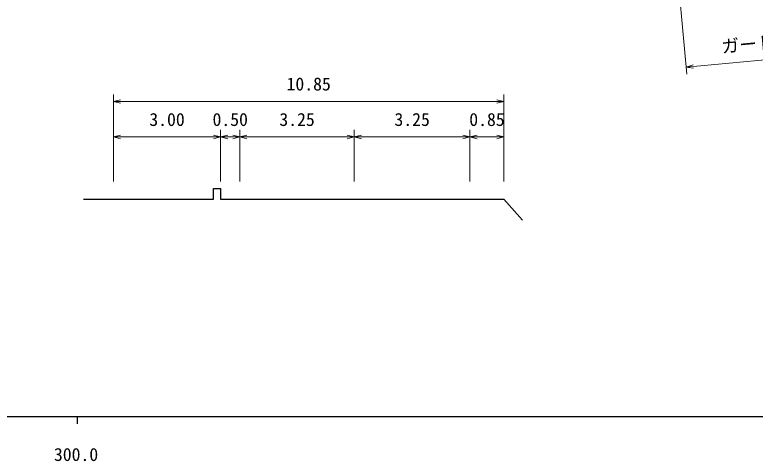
# Model space of a CAD drawing. Units: millimetres, scale not verified. Extents: x 40000 to 680000, y 20000 to 380000.
# Drawn here: x 359216 to 463524, y 198715 to 261614 of the extents above; entities that cross this region are included whole.
import ezdxf
from ezdxf.enums import TextEntityAlignment as Align

# ---------------------------------------------------------------- set-up
doc = ezdxf.new("R2010")
doc.units = ezdxf.units.MM
doc.header["$LTSCALE"] = 1000
for name, color, linetype, lineweight in [('M-BGD', 7, 'Continuous', 25), ('M-STR-HTXT', 7, 'Continuous', 13), ('M-TTL-BAND', 7, 'Continuous', 25)]:
    doc.layers.add(name, color=color, linetype=linetype, lineweight=lineweight)
doc.styles.add('ＭＳ ゴシック', font='')
doc.styles.get('ＭＳ ゴシック').set_extended_font_data('MS Gothic')

msp = doc.modelspace()

# ---------------------------------------------------------------- linework, layer by layer
at = {"layer": 'M-BGD'}
msp.add_lwpolyline([(368907, 235642), (387203, 235642), (387203, 237122), (388211, 237122), (388211, 235642), (428126, 235642), (430753, 232686)], dxfattribs=at)
at = {"layer": 'M-STR-HTXT'}
for p, q in [((451838, 275744), (453915, 253246)), ((453823, 254242), (484695, 257091)), ((453823, 254242), (454796, 254583)), ((453823, 254242), (454842, 254085)), ((373109, 238144), (373109, 250400)), ((428126, 238144), (428126, 250400)), ((373109, 249400), (374109, 249650)), ((373109, 249400), (428126, 249400)), ((373109, 249400), (374109, 249150)), ((428126, 249400), (427126, 249650)), ((428126, 249400), (427126, 249150)), ((388211, 238144), (388211, 245400)), ((390917, 238144), (390917, 245400)), ((407047, 238144), (407047, 245400)), ((423343, 238144), (423343, 245400)), ((373109, 244400), (374109, 244650)), ((373109, 244400), (388211, 244400)), ((373109, 244400), (374109, 244150)), ((388211, 244400), (387211, 244650)), ((388211, 244400), (387211, 244150)), ((388211, 244400), (389211, 244650)), ((388211, 244400), (390917, 244400)), ((388211, 244400), (389211, 244150)), ((390917, 244400), (389917, 244650)), ((390917, 244400), (389917, 244150)), ((390917, 244400), (391917, 244650)), ((390917, 244400), (407047, 244400)), ((390917, 244400), (391917, 244150)), ((407047, 244400), (406047, 244650)), ((407047, 244400), (406047, 244150)), ((407047, 244400), (408047, 244650)), ((407047, 244400), (423343, 244400)), ((407047, 244400), (408047, 244150)), ((423343, 244400), (422343, 244650)), ((423343, 244400), (422343, 244150)), ((423343, 244400), (424343, 244650)), ((423343, 244400), (428126, 244400)), ((423343, 244400), (424343, 244150)), ((428126, 244400), (427126, 244650)), ((428126, 244400), (427126, 244150))]:
    msp.add_line(p, q, dxfattribs=at)
at = {"layer": 'M-TTL-BAND'}
for p, q in [((40000, 205000), (579000, 205000)), ((368000, 205000), (368000, 204000))]:
    msp.add_line(p, q, dxfattribs=at)

# ---------------------------------------------------------------- texts
at = {"layer": 'M-STR-HTXT', "style": 'ＭＳ ゴシック'}
msp.add_text('ガードレールL=31.0', height=1833, rotation=5.274, dxfattribs=at).set_placement((470105, 256708), align=Align.BOTTOM_CENTER)
for s, p in [('10.85', (400618, 250400)), ('3.00', (380660, 245400)), ('0.50', (389564, 245400)), ('3.25', (398982, 245400)), ('3.25', (415195, 245400)), ('0.85', (425735, 245400))]:
    msp.add_text(s, height=1833, dxfattribs=at).set_placement(p, align=Align.BOTTOM_CENTER)
at = {"layer": 'M-TTL-BAND', "style": 'ＭＳ ゴシック'}
msp.add_text('300.0', height=1833, dxfattribs=at).set_placement((367844, 198195), align=Align.BOTTOM_CENTER)

doc.saveas('drawing.dxf')
